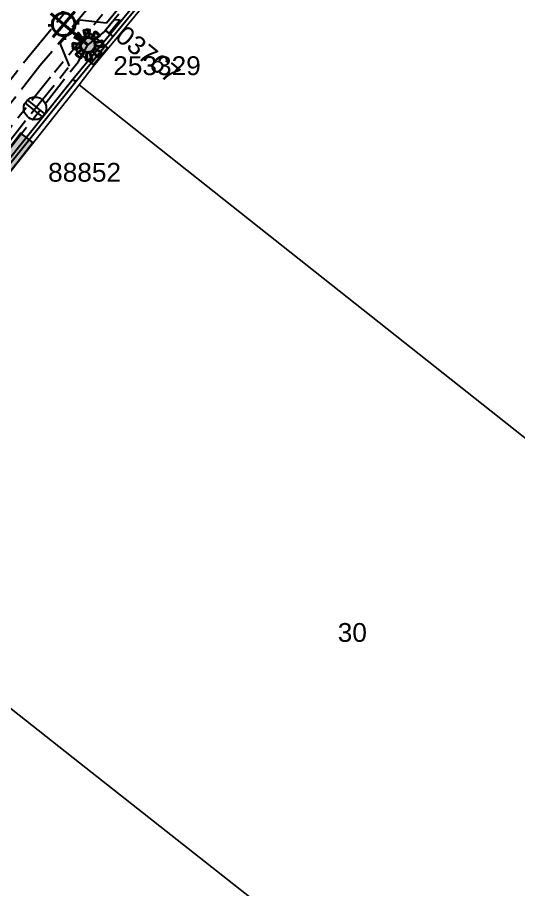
# Model space of a CAD drawing. Header units: metres. Extents: x 300847 to 302995, y 6235779 to 6237713.
# Drawn here: x 302219.4 to 302286.1, y 6236770.2 to 6236886.3 of the extents above; entities that cross this region are included whole.
import ezdxf
from ezdxf.enums import TextEntityAlignment as Align

# ---------------------------------------------------------------- set-up
doc = ezdxf.new("R2010")
doc.units = ezdxf.units.M
doc.linetypes.add('Cable Exist UG', pattern=[8.2, 4, -1.2, 1.8, -1.2])
doc.layers.get('0').update_dxf_attribs({"color": 6})
for name, color, linetype, lineweight in [('Cadastre Buildings_SP_EXT', 9, 'Continuous', 5), ('Cadastre Land Parcels_SP_EXT', 9, 'Continuous', 5), ('Cadastre Roads_SP_EXT', 9, 'Continuous', 5)]:
    doc.layers.add(name, color=color, linetype=linetype, lineweight=lineweight)
for name, color, linetype in [('Equip_LV_EXT', 7, 'Continuous'), ('Equip_SP_SL_EXT', 7, 'Continuous'), ('Mains_HV_EXT', 7, 'Continuous'), ('Mains_LV_EXT', 7, 'Continuous'), ('Mains_SL_EXT', 7, 'Continuous'), ('SupportsUG_SP_LV_EXT', 7, 'Continuous'), ('SupportsUG_SP_LV_SL_EXT', 7, 'Continuous'), ('UG_Details_SP_MISC', 7, 'Continuous')]:
    doc.layers.add(name, color=color, linetype=linetype)
doc.styles.add('COLUMN_LABEL', font='arial.ttf')
doc.styles.add('iecARIAL', font='arial.ttf', dxfattribs={"height": 2})
doc.styles.add('POLE_LABEL', font='arial.ttf')
doc.styles.get("Standard").update_dxf_attribs({"font": 'arial.ttf'})

# ---------------------------------------------------------------- blocks, each defined once
blk = doc.blocks.new('COLUMN_EXT')
blk.add_hatch(color=256).paths.add_polyline_path([(-1.49, 1.48), (-1.49, -1.49), (1.48, -1.49), (1.48, 1.48)])
blk.add_lwpolyline([(-1.49, -1.49), (1.48, -1.49), (1.48, 1.48), (-1.49, 1.48)], close=True)
for tag, height, style, flags, p in [('ASSET_NUM', 2.5, 'COLUMN_LABEL', 8, (2, 2)), ('STRUCTURE_PLANT_NUMBER', 0.2, 'POLE_LABEL', 9, (1.81, 0.03)), ('STREET_CODE', 0.2, 'COLUMN_LABEL', 9, (1.81, -0.2))]:
    blk.add_attdef(tag, text='', height=height, dxfattribs=dict(style=style, flags=flags)).set_placement(p, align=Align.MIDDLE_LEFT)
at = {"flags": 9}
for tag, p in [('COLUMN_TYPE', (1.81, -0.4)), ('OWNED_BY', (1.81, -0.6)), ('STATE', (1.81, -0.8)), ('USAGE', (1.81, -1)), ('LEGEND', (1.81, -1.2)), ('STREETNAME', (1.81, -1.6)), ('SUBURB', (1.81, -1.8)), ('LOCATION', (1.81, -1.4)), ('NOTES', (1.81, -2))]:
    blk.add_attdef(tag, text='', height=0.2, dxfattribs=at).set_placement(p, align=Align.MIDDLE_LEFT)
at = {"flags": 1}
blk.add_attdef('Z', (1.81, -2.35), '', height=0.2, dxfattribs=at)
blk = doc.blocks.new('PILLAR_EXT')
blk.add_hatch(color=256).paths.add_polyline_path([(-2.475, 0.99), (-2.475, -0.99), (2.475, -0.99), (2.475, 0.99)])
blk.add_lwpolyline([(-2.475, -0.99), (2.475, -0.99), (2.475, 0.99), (-2.475, 0.99)], close=True)
at = {"style": 'iecARIAL', "flags": 8}
blk.add_attdef('ASSET_NUM', (1.5, 3.5), '', height=2.5, dxfattribs=at)
for tag, p, flags in [('OWNED_BY', (0, -0.2), 9), ('STATE', (0, -0.4), 9), ('SUPPORT_TYPE', (0, -0.6), 9), ('USAGE', (0, -0.8), 9), ('LEGEND', (0, -1), 9), ('LOCATION', (0, -1.2), 9), ('STREETNAME', (0, -1.8), 9), ('SUBURB', (0, -2), 1), ('NOTES', (0, -1.4), 9), ('PARENT', (0, -1.6), 9)]:
    blk.add_attdef(tag, p, '', height=0.2, dxfattribs=dict(flags=flags))
blk = doc.blocks.new('SL_LANTERN_EXT')
at = {"lineweight": 40}
for p, q in [((0, 1.97), (0, 6.47)), ((-1.46, 5.68), (-1.06, 5.28)), ((1.46, 5.68), (1.06, 5.28)), ((-2.25, 4.22), (2.25, 4.22)), ((-1.46, 2.76), (-1.06, 3.16)), ((0, 0), (0, 2.72)), ((1.46, 2.76), (1.06, 3.16))]:
    blk.add_line(p, q, dxfattribs=at)
blk.add_circle((0, 4.22), 1.5, dxfattribs=at)
at = {"style": 'iecARIAL', "flags": 8}
blk.add_attdef('ASSET_NUM', (1.5, 1.5), '', height=2.5, dxfattribs=at)
for tag, p, height, flags in [('CONSTRUCTED_VOLTAGE', (0.98, -0.65), 0.2, 9), ('CONTROL_TYPE', (0.98, -0.85), 0.2, 9), ('LANTERN_PURPOSE', (0.98, -1.05), 0.2, 9), ('LANTERN_TYPE', (0.98, -1.25), 0.2, 9), ('LNUMBER', (2.18, -3.25), 2.5, 8), ('OPERATING_VOLTAGE', (0.98, -1.65), 0.2, 9), ('ORIENTATION', (0.98, -1.85), 0.2, 9), ('OWNED_BY', (0.98, -2.05), 0.2, 9), ('STATE', (0.98, -2.25), 0.2, 9), ('NO_PHASES', (0.98, -1.45), 0.2, 9), ('USAGE', (0.98, -2.45), 0.2, 9), ('CEXIST', (0.98, -2.65), 0.2, 9), ('CNEW', (0.98, -2.85), 0.2, 9), ('CNUMBER', (0.98, -3.05), 0.2, 9), ('CREMOVE', (0.98, -3.25), 0.2, 9), ('CREPLACE', (0.98, -3.45), 0.2, 9), ('LKINGHEIGHT', (0.98, -3.65), 0.2, 9), ('LBRACKET', (0.98, -3.85), 0.2, 9), ('LBRACKETVOCAB', (0.98, -4.05), 0.2, 9), ('LCATEGORY', (0.98, -4.25), 0.2, 9), ('LCHARGE1', (0.98, -4.45), 0.2, 9), ('LCHARGE1PERCENT', (0.98, -4.65), 0.2, 9), ('LCHARGE2', (0.98, -4.85), 0.2, 9), ('LCHARGE2PERCENT', (0.98, -5.05), 0.2, 9), ('LCHARGE3', (0.98, -5.25), 0.2, 9), ('LCHARGE3PERCENT', (0.98, -5.45), 0.2, 9), ('LEXIST', (0.98, -5.65), 0.2, 9), ('LLAMP', (0.98, -5.85), 0.2, 9), ('LLAMPVOCAB', (0.98, -6.05), 0.2, 9), ('LMAST', (0.98, -6.25), 0.2, 9), ('LMASTVOCAB', (0.98, -6.45), 0.2, 9), ('LNEW', (0.98, -6.65), 0.2, 9), ('LANTNUMBER', (0.98, -6.85), 0.2, 9), ('LOUTREACH', (0.98, -7.25), 0.2, 9), ('LOUTREACHVOCAB', (0.98, -7.45), 0.2, 9), ('LRATECODE', (0.98, -7.65), 0.2, 9), ('LREMOVE', (0.98, -7.85), 0.2, 9), ('LREPLACE', (0.98, -8.05), 0.2, 9), ('LTYPE', (0.98, -8.25), 0.2, 9), ('STREETNAME', (0.98, -9.25), 0.2, 9), ('SUBURB', (0.98, -9.45), 0.2, 1), ('LTYPEVOCAB', (0.98, -8.45), 0.2, 9), ('LEGEND', (0.98, -8.65), 0.2, 9), ('LOCATION', (0.98, -8.85), 0.2, 9), ('NOTES', (0.98, -9.05), 0.2, 9)]:
    blk.add_attdef(tag, p, '', height=height, dxfattribs=dict(flags=flags))
blk = doc.blocks.new('SL_NIGHTWATCH_EXT')
at = {"lineweight": 40}
h = blk.add_hatch(color=256, dxfattribs=at)
h.paths.add_polyline_path([(0.39, 1.96, 0.098491), (-0.39, 1.96), (-0.2, 0.98, -0.098491), (0.19, 0.98)])
h.paths.add_polyline_path([(0.55, 0.83, -0.098491), (0.83, 0.56), (1.66, 1.11, 0.098491), (1.11, 1.66)])
h.paths.add_polyline_path([(0.98, 0.2, -0.098491), (0.98, -0.19), (1.96, -0.39, 0.098491), (1.96, 0.39)])
h.paths.add_polyline_path([(0.83, -0.55, -0.098491), (0.56, -0.83), (1.11, -1.66, 0.098491), (1.66, -1.11)])
h.paths.add_polyline_path([(-0.19, -0.98), (-0.39, -1.96, 0.098491), (0.39, -1.96), (0.2, -0.98, -0.098491)])
h.paths.add_polyline_path([(-0.83, -0.56), (-1.66, -1.11, 0.098491), (-1.11, -1.66), (-0.55, -0.83, -0.098491)])
h.paths.add_polyline_path([(-0.98, 0.19), (-1.96, 0.39, 0.098491), (-1.96, -0.39), (-0.98, -0.2, -0.098491)])
h.paths.add_polyline_path([(-1.11, 1.66, 0.098491), (-1.66, 1.11), (-0.83, 0.55, -0.098491), (-0.56, 0.83)])
for p, q in [((-1.16, 1.63), (-1.16, 1.63, 0)), ((-1.1, 1.64), (-1.1, 1.64, 0)), ((1.08, 1.63), (1.08, 1.63, 0)), ((-0.86, -0.57), (-0.86, -0.57, 0)), ((0.82, -0.57), (0.82, -0.57, 0)), ((1.96, -0.37), (1.96, -0.37, 0)), ((1.13, -1.65), (1.13, -1.65, 0))]:
    blk.add_line(p, q, dxfattribs=at)
for points in [[(-0.56, 0.83, 0.098491), (-0.83, 0.55), (-1.66, 1.11, -0.098491), (-1.11, 1.66)], [(-0.2, 0.98, -0.098491), (0.19, 0.98), (0.39, 1.96, 0.098491), (-0.39, 1.96)], [(0.83, 0.56), (1.66, 1.11, 0.098491), (1.11, 1.66), (0.55, 0.83, -0.098491)], [(-0.98, 0.19, 0.098491), (-0.98, -0.2), (-1.96, -0.39, -0.098491), (-1.96, 0.39)], [(0.98, -0.19), (1.96, -0.39, 0.098491), (1.96, 0.39), (0.98, 0.2, -0.098491)], [(-0.83, -0.56, 0.098491), (-0.55, -0.83), (-1.11, -1.66, -0.098491), (-1.66, -1.11)], [(0.2, -0.98), (0.39, -1.96, -0.098491), (-0.39, -1.96), (-0.19, -0.98, 0.098491)], [(0.56, -0.83), (1.11, -1.66, 0.098491), (1.66, -1.11), (0.83, -0.55, -0.098491)]]:
    blk.add_lwpolyline(points, format="xyb", close=True, dxfattribs=at)
blk.add_circle((0, 0), 1, dxfattribs=at)
blk = doc.blocks.new('LV_UG_LINKS_CLOSED_EXT')
blk.add_wipeout([(-1.06, 1.06), (-1.18, 0.92), (-1.29, 0.76), (-1.37, 0.59), (-1.43, 0.42), (-1.48, 0.23), (-1.49, 0.05), (-1.49, -0.14), (-1.46, -0.33), (-1.41, -0.51), (-1.33, -0.68), (-1.24, -0.84), (-1.12, -0.99), (-0.99, -1.12), (-0.84, -1.24), (-0.68, -1.33), (-0.51, -1.41), (-0.33, -1.46), (-0.14, -1.49), (0.05, -1.49), (0.23, -1.48), (0.42, -1.43), (0.59, -1.37), (0.76, -1.29), (0.92, -1.18), (1.06, -1.06), (1.18, -0.92), (1.29, -0.76), (1.37, -0.59), (1.43, -0.42), (1.48, -0.23), (1.49, -0.05), (1.49, 0.14), (1.46, 0.33), (1.41, 0.51), (1.33, 0.68), (1.24, 0.84), (1.12, 0.99), (0.99, 1.12), (0.84, 1.24), (0.68, 1.33), (0.51, 1.41), (0.33, 1.46), (0.14, 1.49), (-0.05, 1.49), (-0.23, 1.48), (-0.42, 1.43), (-0.59, 1.37), (-0.76, 1.29), (-0.92, 1.18)])
for p, q in [((-0.25, -1.48), (-0.25, 1.48)), ((0.25, -1.48), (0.25, 1.48))]:
    blk.add_line(p, q)
blk.add_circle((0, 0), 1.5)
at = {"flags": 9}
for tag, p in [('ACTUAL_STATUS', (0, 0)), ('CONSTRUCTED_VOLTAGE', (0, -0.2)), ('OPERATING_VOLTAGE', (0, -0.6)), ('ORIENTATION', (0, -0.8)), ('STATE', (0, -1)), ('SWITCH_TYPE', (0, -1.2)), ('NO_PHASES', (0, -0.4)), ('USAGE', (0, -1.4)), ('NOTES', (0, -1.6))]:
    blk.add_attdef(tag, text='', height=0.2, dxfattribs=at).set_placement(p, align=Align.MIDDLE_LEFT)
at = {"flags": 1}
blk.add_attdef('Z', (0, 0), '', height=0.2, dxfattribs=at)

msp = doc.modelspace()

# ---------------------------------------------------------------- linework, layer by layer
at = {"layer": 'Cadastre Buildings_SP_EXT', "linetype": 'Continuous'}
msp.add_lwpolyline([(302377.81, 6236822.83), (302399.73, 6236842.73), (302289.25, 6236948.42), (302281.44, 6236940.14), (302254.84, 6236910.48), (302229.5, 6236879.76), (302227.6, 6236877.35), (302251.57, 6236858.36), (302341.24, 6236787.36), (302377.81, 6236822.83)], close=True, dxfattribs=at)
at = {"layer": 'Cadastre Land Parcels_SP_EXT', "linetype": 'Continuous'}
for points in [[(302292.22, 6236736.18), (302309.43, 6236754.84), (302341.24, 6236787.36), (302251.57, 6236858.36), (302227.6, 6236877.35), (302183.63, 6236821.84), (302228.52, 6236786.43), (302292.22, 6236736.18)], [(302267.95, 6236708.91), (302278.63, 6236721.31), (302292.22, 6236736.18), (302228.52, 6236786.43), (302183.63, 6236821.84), (302161, 6236793.25), (302267.95, 6236708.91)]]:
    msp.add_lwpolyline(points, close=True, dxfattribs=at)
at = {"layer": 'Cadastre Roads_SP_EXT', "linetype": 'Continuous'}
msp.add_lwpolyline([(302206.45, 6236903.71), (302157.94, 6236845.25), (302153, 6236839.36), (302123.65, 6236804.59), (302137.22, 6236796.28), (302154.85, 6236785.48), (302161, 6236793.25), (302183.63, 6236821.84), (302227.6, 6236877.35), (302229.5, 6236879.76), (302254.85, 6236910.48)], dxfattribs=at)
at = {"layer": 'Mains_SL_EXT', "linetype": 'Cable Exist UG'}
msp.add_lwpolyline([(302266.89, 6236927.73), (302266.27, 6236925.76), (302253.86, 6236911.96), (302231.02, 6236884.47), (302228.76, 6236882.64)], dxfattribs=at)
at = {"layer": 'UG_Details_SP_MISC'}
for p, q in [((302226.78, 6236878.08), (302255.65, 6236913.07)), ((302227.15, 6236877.78), (302256.01, 6236912.76)), ((302226.78, 6236878.08), (302226.97, 6236877.93)), ((302227.15, 6236877.78), (302226.97, 6236877.93))]:
    msp.add_line(p, q, dxfattribs=at)

# ---------------------------------------------------------------- block references
at = {"layer": 'Equip_SP_SL_EXT'}
ref = msp.add_blockref('SL_LANTERN_EXT', (302228.76, 6236882.64), dxfattribs=dict(at, rotation=49.45389715705849))
ref.add_attrib('ASSET_NUM', '103767', dxfattribs={"layer": '0', "height": 2.5, "rotation": 320.5465, "style": 'iecARIAL'}).set_placement((302230.26, 6236884.14), align=Align.BOTTOM_LEFT)
at = {"layer": 'Equip_SP_SL_EXT', "rotation": 49.45389715705849}
msp.add_blockref('SL_NIGHTWATCH_EXT', (302228.76, 6236882.64), dxfattribs=at)
at = {"layer": 'SupportsUG_SP_LV_EXT'}
ref = msp.add_blockref('PILLAR_EXT', (302219.13, 6236868.32), dxfattribs=dict(at, rotation=52.03293480060131))
ref.add_attrib('ASSET_NUM', '88852', dxfattribs={"layer": '0', "height": 2.5, "style": 'iecARIAL'}).set_placement((302223.48, 6236863.69), align=Align.BOTTOM_LEFT)
at = {"layer": 'SupportsUG_SP_LV_SL_EXT'}
ref = msp.add_blockref('COLUMN_EXT', (302229.32, 6236882.08), dxfattribs=dict(at, rotation=49.45389715705849))
ref.add_attrib('ASSET_NUM', '253329', dxfattribs={"layer": '0', "height": 2.5, "style": 'COLUMN_LABEL'}).set_placement((302232.15, 6236881.13), align=Align.TOP_LEFT)

# ---------------------------------------------------------------- texts
at = {"layer": 'Cadastre Land Parcels_SP_EXT'}
msp.add_text('30', height=2.5, dxfattribs=at).set_placement((302262.03, 6236803.19))

# ---------------------------------------------------------------- next in the draw order: block references
at = {"layer": 'Equip_LV_EXT', "rotation": 50.95750211370888}
msp.add_blockref('LV_UG_LINKS_CLOSED_EXT', (302221.74, 6236874.2), dxfattribs=at)

# ---------------------------------------------------------------- next in the draw order: linework, layer by layer
at = {"layer": 'Mains_HV_EXT', "linetype": 'Cable Exist UG'}
for points in [[(302155.37, 6236839.51), (302157.95, 6236837.11), (302161.65, 6236841.95), (302191.06, 6236879.33), (302204.96, 6236860.94), (302221.34, 6236881.66), (302248.68, 6236914.63), (302274.5, 6236943.56), (302321.1, 6236989.87), (302347.05, 6237013.6), (302352.44, 6237004.17), (302352.96, 6237002.35)], [(302352.96, 6237002.35), (302351.13, 6237002.98), (302344.13, 6237008.34), (302322.45, 6236988.4), (302275.88, 6236942.11), (302250.2, 6236913.32), (302222.4, 6236879.84), (302205.11, 6236857.9), (302191.1, 6236875.91), (302162.86, 6236840.31), (302158.1, 6236834.13), (302150.21, 6236840.67), (302148.76, 6236839.59)], [(302255.05, 6236915.86), (302223.79, 6236878.37), (302088.87, 6236707.31)]]:
    msp.add_lwpolyline(points, dxfattribs=at)
at = {"layer": 'Mains_LV_EXT', "linetype": 'Cable Exist UG'}
for points in [[(302221.74, 6236874.2), (302226.32, 6236879.81), (302225.08, 6236882.86), (302227.69, 6236886), (302231.26, 6236885.6), (302251.74, 6236910.48), (302254.76, 6236913.94), (302265.03, 6236904.59), (302267.72, 6236903.23)], [(302218.02, 6236869.43), (302221.74, 6236874.2)]]:
    msp.add_lwpolyline(points, dxfattribs=at)
at = {"layer": 'Mains_SL_EXT', "linetype": 'Cable Exist UG'}
msp.add_lwpolyline([(302200.96, 6236847.89), (302202.86, 6236849.24), (302227.53, 6236880.45), (302228.76, 6236882.64)], dxfattribs=at)
at = {"layer": 'UG_Details_SP_MISC'}
for p, q in [((302201.92, 6236847.1), (302226.78, 6236878.08)), ((302202.3, 6236846.8), (302227.15, 6236877.78))]:
    msp.add_line(p, q, dxfattribs=at)

doc.saveas('drawing.dxf')
